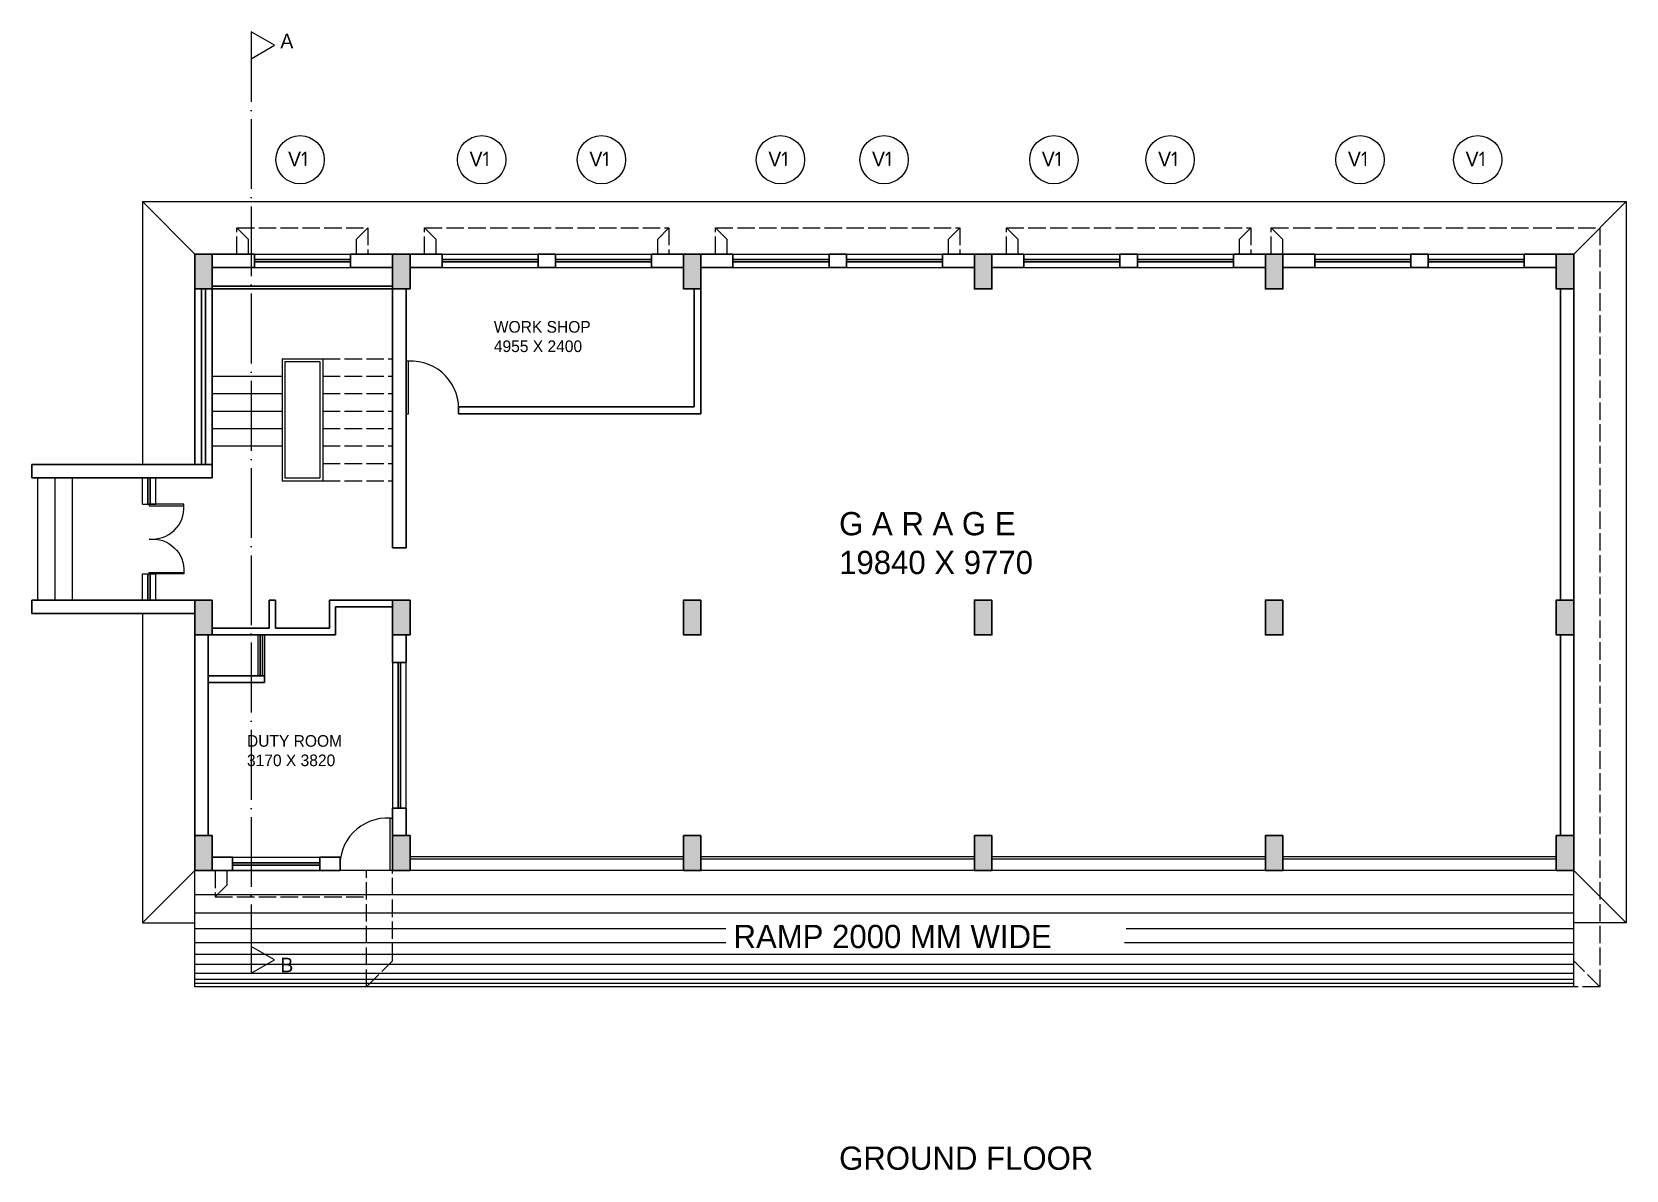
# Model space of a CAD drawing. Header units: millimetres. Extents: x 99749 to 363573, y 5266 to 161474.
# Drawn here: x 99749 to 127149, y 70013 to 89582 of the extents above; entities that cross this region are included whole.
import ezdxf

# ---------------------------------------------------------------- set-up
doc = ezdxf.new("R2010")
doc.units = ezdxf.units.MM
doc.linetypes.add('ACAD_ISO02W100', pattern=[15, 12, -3])
doc.linetypes.add('ACAD_ISO04W100', pattern=[30, 24, -3, 0, -3])
for name, color, linetype in [('COLUMNS', 7, 'Continuous'), ('STAIRS', 7, 'Continuous'), ('WALLS', 7, 'Continuous'), ('WINDOWS', 7, 'Continuous')]:
    doc.layers.add(name, color=color, linetype=linetype)

# ---------------------------------------------------------------- blocks, each defined once
blk = doc.blocks.new('*U16')
at = {"ltscale": 50}
for p, q in [((597, 0), (0, 0)), ((0, 0), (0, -27)), ((597, -27), (597, 0)), ((0, -27), (597, -27))]:
    blk.add_line(p, q, dxfattribs=at)
blk.add_arc((61, -63), 537, 263.5038, 3.8923, dxfattribs=at)
blk = doc.blocks.new('*U15')
at = {"ltscale": 50}
for p, q in [((596, 0), (0, 0)), ((0, 0), (0, -27)), ((596, -27), (596, 0)), ((0, -27), (596, -27))]:
    blk.add_line(p, q, dxfattribs=at)
blk.add_arc((61, -63), 537, 263.5038, 3.8923, dxfattribs=at)
blk = doc.blocks.new('*U17')
at = {"ltscale": 50}
for p, q in [((0, 900), (0, 0)), ((40, 900), (0, 900)), ((40, 0), (40, 900)), ((0, 0), (40, 0))]:
    blk.add_line(p, q, dxfattribs=at)
blk.add_arc((95, 92), 810, 353.5038, 93.8923, dxfattribs=at)
blk = doc.blocks.new('*U18')
at = {"ltscale": 50}
for p, q in [((-40, 0), (-40, 900)), ((-40, 900), (0, 900)), ((0, 900), (0, 0)), ((0, 0), (-40, 0))]:
    blk.add_line(p, q, dxfattribs=at)
blk.add_arc((-95, 92), 810, 86.1077, 186.4962, dxfattribs=at)

msp = doc.modelspace()

# ---------------------------------------------------------------- hatches: boundary and pattern name
at = {"layer": 'WALLS', "ltscale": 50}
h = msp.add_hatch(color=256, dxfattribs=at)
h.paths.add_polyline_path([(102849, 75763.1), (102549, 75763.1), (102549, 75163.1), (102849, 75163.1)])
h.paths.add_polyline_path([(106249, 75763.1), (105949, 75763.1), (105949, 75163.1), (106249, 75163.1)])
h.paths.add_polyline_path([(111249, 75763.1), (110949, 75763.1), (110949, 75163.1), (111249, 75163.1)])
h.paths.add_polyline_path([(116249, 75763.1), (115949, 75763.1), (115949, 75163.1), (116249, 75163.1)])
h.paths.add_polyline_path([(121249, 75763.1), (120949, 75763.1), (120949, 75163.1), (121249, 75163.1)])
h.paths.add_polyline_path([(126249, 75763.1), (125949, 75763.1), (125949, 75163.1), (126249, 75163.1)])
h.paths.add_polyline_path([(102849, 79813.1), (102549, 79813.1), (102549, 79213.1), (102849, 79213.1)])
h.paths.add_polyline_path([(102849, 85763.1), (102549, 85763.1), (102549, 85163.1), (102849, 85163.1)])
h.paths.add_polyline_path([(106249, 79813.1), (105949, 79813.1), (105949, 79213.1), (106249, 79213.1)])
h.paths.add_polyline_path([(111249, 79813.1), (110949, 79813.1), (110949, 79213.1), (111249, 79213.1)])
h.paths.add_polyline_path([(116249, 79813.1), (115949, 79813.1), (115949, 79213.1), (116249, 79213.1)])
h.paths.add_polyline_path([(121249, 79813.1), (120949, 79813.1), (120949, 79213.1), (121249, 79213.1)])
h.paths.add_polyline_path([(126249, 79813.1), (125949, 79813.1), (125949, 79213.1), (126249, 79213.1)])
h.paths.add_polyline_path([(106249, 85763.1), (105949, 85763.1), (105949, 85163.1), (106249, 85163.1)])
h.paths.add_polyline_path([(111249, 85763.1), (110949, 85763.1), (110949, 85163.1), (111249, 85163.1)])
h.paths.add_polyline_path([(116249, 85763.1), (115949, 85763.1), (115949, 85163.1), (116249, 85163.1)])
h.paths.add_polyline_path([(121249, 85763.1), (120949, 85763.1), (120949, 85163.1), (121249, 85163.1)])
h.paths.add_polyline_path([(126249, 85763.1), (125949, 85763.1), (125949, 85163.1), (126249, 85163.1)])

# ---------------------------------------------------------------- linework, layer by layer
at = {"linetype": 'ACAD_ISO04W100', "ltscale": 50}
msp.add_line((103517.3, 89582.2), (103517.3, 73396.8), dxfattribs=at)
at = {"ltscale": 50}
for p, q in [((101649, 86663.1), (126249, 86663.1)), ((101649, 86663.1), (101649, 82143.1)), ((102549, 85763.1), (101649, 86663.1)), ((126249, 86663.1), (127149, 86663.1)), ((126249, 85763.1), (127149, 86663.1)), ((127149, 86663.1), (127149, 75163.1)), ((101649, 79583.1), (101649, 75163.1)), ((106249, 75403.1), (110949, 75403.1)), ((106249, 75363.1), (110949, 75363.1)), ((111249, 75403.1), (115949, 75403.1)), ((111249, 75363.1), (115949, 75363.1)), ((116249, 75403.1), (120949, 75403.1)), ((116249, 75363.1), (120949, 75363.1)), ((121249, 75403.1), (125949, 75403.1)), ((121249, 75363.1), (125949, 75363.1)), ((101649, 75163.1), (101649, 74263.1)), ((101649, 74263.1), (102549, 75163.1)), ((127149, 74263.1), (126249, 75163.1)), ((127149, 75163.1), (127149, 74263.1)), ((101649, 74263.1), (102549, 74263.1)), ((127149, 74263.1), (126249, 74263.1))]:
    msp.add_line(p, q, dxfattribs=at)
at = {"linetype": 'ACAD_ISO02W100', "ltscale": 25}
for p, q in [((103274, 85763.1), (103274, 86213.1)), ((103274, 86213.1), (105524, 86213.1)), ((103274, 86213.1), (103474, 86013.1)), ((105324, 86013.1), (105524, 86213.1)), ((105524, 86213.1), (105524, 85763.1)), ((106499, 85763.1), (106499, 86213.1)), ((106499, 86213.1), (110699, 86213.1)), ((106499, 86213.1), (106699, 86013.1)), ((110499, 86013.1), (110699, 86213.1)), ((110699, 86213.1), (110699, 85763.1)), ((111499, 85763.1), (111499, 86213.1)), ((111499, 86213.1), (115699, 86213.1)), ((111499, 86213.1), (111699, 86013.1)), ((115499, 86013.1), (115699, 86213.1)), ((115699, 86213.1), (115699, 85763.1)), ((116499, 85763.1), (116499, 86213.1)), ((116499, 86213.1), (120699, 86213.1)), ((116499, 86213.1), (116699, 86013.1)), ((120499, 86013.1), (120699, 86213.1)), ((120699, 86213.1), (120699, 85763.1)), ((121049, 85763.1), (121049, 86213.1)), ((121049, 86213.1), (125699, 86213.1)), ((121049, 86213.1), (121249, 86013.1)), ((125574.3, 86213.1), (126699, 86213.1)), ((126699, 86213.1), (126699, 73163.1)), ((103474, 85763.1), (103474, 86013.1)), ((105324, 86013.1), (105324, 85763.1)), ((106699, 85763.1), (106699, 86013.1)), ((110499, 86013.1), (110499, 85763.1)), ((111699, 85763.1), (111699, 86013.1)), ((115499, 86013.1), (115499, 85763.1)), ((116699, 85763.1), (116699, 86013.1)), ((120499, 86013.1), (120499, 85763.1)), ((121249, 85763.1), (121249, 86013.1)), ((102899, 75163.1), (102899, 74713.1)), ((103099, 75163.1), (103099, 74913.1)), ((105499, 73163.1), (105499, 75163.1)), ((105949, 73613.1), (105949, 75163.1)), ((126249, 73613.1), (126249, 75163.1)), ((102899, 74713.1), (103099, 74913.1)), ((102899, 74713.1), (105499, 74713.1)), ((105499, 73163.1), (105949, 73613.1)), ((126699, 73163.1), (126249, 73613.1)), ((126699, 73163.1), (105499, 73163.1))]:
    msp.add_line(p, q, dxfattribs=at)
at = {"ltscale": 50}
for points in [[(103917.6, 89351.1), (103517.3, 89582.2), (103517.3, 89120)], [(103917.6, 73628), (103517.3, 73859.1), (103517.3, 73396.8)]]:
    msp.add_lwpolyline(points, close=True, dxfattribs=at)
for centre in [(104359.5, 87384.2), (107479.5, 87384.2), (109538.5, 87384.2), (112613.9, 87384.2), (114395.9, 87384.2), (117313.6, 87384.2), (119312.4, 87384.2), (122575.4, 87384.2), (124598.3, 87384.2)]:
    msp.add_circle(centre, 415.4, dxfattribs=at)
at = {"layer": 'COLUMNS', "lineweight": 30, "ltscale": 50}
for points in [[(102849, 85763.1), (102549, 85763.1), (102549, 85163.1), (102849, 85163.1)], [(106249, 85763.1), (105949, 85763.1), (105949, 85163.1), (106249, 85163.1)], [(111249, 85763.1), (110949, 85763.1), (110949, 85163.1), (111249, 85163.1)], [(116249, 85763.1), (115949, 85763.1), (115949, 85163.1), (116249, 85163.1)], [(121249, 85763.1), (120949, 85763.1), (120949, 85163.1), (121249, 85163.1)], [(126249, 85763.1), (125949, 85763.1), (125949, 85163.1), (126249, 85163.1)], [(102849, 79813.1), (102549, 79813.1), (102549, 79213.1), (102849, 79213.1)], [(106249, 79813.1), (105949, 79813.1), (105949, 79213.1), (106249, 79213.1)], [(111249, 79813.1), (110949, 79813.1), (110949, 79213.1), (111249, 79213.1)], [(116249, 79813.1), (115949, 79813.1), (115949, 79213.1), (116249, 79213.1)], [(121249, 79813.1), (120949, 79813.1), (120949, 79213.1), (121249, 79213.1)], [(126249, 79813.1), (125949, 79813.1), (125949, 79213.1), (126249, 79213.1)], [(102849, 75763.1), (102549, 75763.1), (102549, 75163.1), (102849, 75163.1)], [(106249, 75763.1), (105949, 75763.1), (105949, 75163.1), (106249, 75163.1)], [(111249, 75763.1), (110949, 75763.1), (110949, 75163.1), (111249, 75163.1)], [(116249, 75763.1), (115949, 75763.1), (115949, 75163.1), (116249, 75163.1)], [(121249, 75763.1), (120949, 75763.1), (120949, 75163.1), (121249, 75163.1)], [(126249, 75763.1), (125949, 75763.1), (125949, 75163.1), (126249, 75163.1)]]:
    msp.add_lwpolyline(points, close=True, dxfattribs=at)
at = {"layer": 'STAIRS', "ltscale": 50}
for p, q in [((104049, 83963.1), (104049, 81863.1)), ((104049, 83963.1), (104749, 83963.1)), ((104099, 83913.1), (104099, 81913.1)), ((104099, 83913.1), (104699, 83913.1)), ((104699, 83913.1), (104699, 81913.1)), ((104749, 83963.1), (104749, 81863.1)), ((102849, 83663.1), (104049, 83663.1)), ((102849, 83363.1), (104049, 83363.1)), ((102849, 83063.1), (104049, 83063.1)), ((102849, 82763.1), (104049, 82763.1)), ((102849, 82463.1), (104049, 82463.1)), ((104099, 81913.1), (104699, 81913.1))]:
    msp.add_line(p, q, dxfattribs=at)
at = {"layer": 'STAIRS', "linetype": 'ACAD_ISO02W100', "ltscale": 25}
for p, q in [((104749, 83963.1), (105949, 83963.1)), ((104749, 83663.1), (105949, 83663.1)), ((104749, 83363.1), (105949, 83363.1)), ((104749, 83063.1), (105949, 83063.1)), ((104749, 82763.1), (105949, 82763.1)), ((104749, 82463.1), (105949, 82463.1)), ((104749, 82163.1), (105949, 82163.1)), ((104749, 81863.1), (105949, 81863.1))]:
    msp.add_line(p, q, dxfattribs=at)
at = {"layer": 'STAIRS', "linetype": 'Continuous', "ltscale": 25}
msp.add_line((104049, 81863.1), (104749, 81863.1), dxfattribs=at)
at = {"layer": 'WALLS', "lineweight": 30, "ltscale": 50}
for p, q in [((103574, 85763.1), (102549, 85763.1)), ((103574, 85533.1), (103574, 85763.1)), ((106799, 85763.1), (105224, 85763.1)), ((105224, 85533.1), (105224, 85763.1)), ((106799, 85533.1), (106799, 85763.1)), ((108449, 85533.1), (108449, 85763.1)), ((108749, 85763.1), (108449, 85763.1)), ((108749, 85533.1), (108749, 85763.1)), ((110399, 85533.1), (110399, 85763.1)), ((111799, 85763.1), (110399, 85763.1)), ((111799, 85533.1), (111799, 85763.1)), ((113749, 85763.1), (113449, 85763.1)), ((113449, 85533.1), (113449, 85763.1)), ((113749, 85763.1), (113449, 85763.1)), ((113749, 85533.1), (113749, 85763.1)), ((115399, 85533.1), (115399, 85763.1)), ((116799, 85763.1), (115399, 85763.1)), ((116799, 85533.1), (116799, 85763.1)), ((118749, 85763.1), (118449, 85763.1)), ((118449, 85533.1), (118449, 85763.1)), ((118749, 85763.1), (118449, 85763.1)), ((118749, 85533.1), (118749, 85763.1)), ((120399, 85533.1), (120399, 85763.1)), ((121799, 85763.1), (120399, 85763.1)), ((121799, 85533.1), (121799, 85763.1)), ((123749, 85763.1), (123449, 85763.1)), ((123449, 85533.1), (123449, 85763.1)), ((123749, 85763.1), (123449, 85763.1)), ((123749, 85533.1), (123749, 85763.1)), ((126249, 85763.1), (125399, 85763.1)), ((125399, 85533.1), (125399, 85763.1)), ((126249, 85763.1), (126249, 75163.1)), ((103574, 85533.1), (102849, 85533.1)), ((105949, 85533.1), (105224, 85533.1)), ((106799, 85533.1), (106249, 85533.1)), ((108749, 85533.1), (108449, 85533.1)), ((110949, 85533.1), (110399, 85533.1)), ((111799, 85533.1), (111249, 85533.1)), ((113749, 85533.1), (113449, 85533.1)), ((113749, 85533.1), (113449, 85533.1)), ((115949, 85533.1), (115399, 85533.1)), ((116799, 85533.1), (116249, 85533.1)), ((118749, 85533.1), (118449, 85533.1)), ((118749, 85533.1), (118449, 85533.1)), ((120949, 85533.1), (120399, 85533.1)), ((121799, 85533.1), (121249, 85533.1)), ((123749, 85533.1), (123449, 85533.1)), ((123749, 85533.1), (123449, 85533.1)), ((125949, 85533.1), (125399, 85533.1)), ((102549, 85163.1), (102549, 82143.1)), ((102664, 85163.1), (102664, 82143.1)), ((102734, 85163.1), (102734, 82143.1)), ((102849, 85213.1), (105949, 85213.1)), ((102849, 85163.1), (102849, 81913.1)), ((102849, 85163.1), (105949, 85163.1)), ((105949, 85163.1), (105949, 80713.1)), ((106179, 85163.1), (106179, 80713.1)), ((111134, 85163.1), (111134, 83133.1)), ((111249, 85163.1), (111249, 83018.1)), ((126019, 85163.1), (126019, 79813.1)), ((111134, 83133.1), (107079, 83133.1)), ((107079, 83133.1), (107079, 83018.1)), ((111249, 83018.1), (107079, 83018.1)), ((99749, 81913.1), (99749, 82143.1)), ((102849, 82143.1), (99749, 82143.1)), ((102849, 81913.1), (99749, 81913.1)), ((105949, 80713.1), (106179, 80713.1)), ((101649, 79813.1), (99749, 79813.1)), ((99749, 79813.1), (99749, 79583.1)), ((102849, 79813.1), (101649, 79813.1)), ((103829.5, 79328.1), (103829.5, 79813.1)), ((103829.5, 79813.1), (103894.4, 79813.1)), ((103894.4, 79813.1), (103934.5, 79813.1)), ((103934.5, 79328.1), (103934.5, 79813.1)), ((104862.5, 79813.1), (105949, 79813.1)), ((104862.5, 79328.1), (104862.5, 79813.1)), ((102549, 79583.1), (99749, 79583.1)), ((104967.5, 79213.1), (104967.5, 79698.1)), ((104967.5, 79698.1), (105949, 79698.1)), ((102549, 79213.1), (102549, 75763.1)), ((102779, 79213.1), (102779, 75763.1)), ((102849, 79328.1), (103829.5, 79328.1)), ((102849, 79213.1), (104967.5, 79213.1)), ((103634, 79213.1), (103749, 79213.1)), ((103934.5, 79328.1), (104862.5, 79328.1)), ((105949, 79213.1), (105949, 78738.1)), ((106179, 79213.1), (106179, 78738.1)), ((126019, 79213.1), (126019, 75763.1)), ((106179, 78738.1), (105949, 78738.1)), ((102779, 78513.1), (103749, 78513.1)), ((102779, 78398.1), (103749, 78398.1)), ((103749, 78513.1), (103749, 78398.1)), ((106179, 76238.1), (105949, 76238.1)), ((105949, 76238.1), (105949, 75763.1)), ((106179, 76238.1), (106179, 75763.1)), ((102849, 75393.1), (103199, 75393.1)), ((103199, 75163.1), (103199, 75393.1)), ((104699, 75163.1), (104699, 75393.1)), ((104699, 75393.1), (105049, 75393.1)), ((105049, 75163.1), (105049, 75393.1)), ((102849, 75163.1), (103199, 75163.1)), ((104699, 75163.1), (105049, 75163.1))]:
    msp.add_line(p, q, dxfattribs=at)
at = {"layer": 'WALLS', "ltscale": 50}
for p, q in [((103574, 85763.1), (105224, 85763.1)), ((106799, 85763.1), (108449, 85763.1)), ((108749, 85763.1), (110399, 85763.1)), ((111799, 85763.1), (113449, 85763.1)), ((113749, 85763.1), (115399, 85763.1)), ((116799, 85763.1), (118449, 85763.1)), ((118749, 85763.1), (120399, 85763.1)), ((121799, 85763.1), (123449, 85763.1)), ((123749, 85763.1), (125399, 85763.1)), ((103574, 85533.1), (105224, 85533.1)), ((106799, 85533.1), (108449, 85533.1)), ((108749, 85533.1), (110399, 85533.1)), ((111799, 85533.1), (113449, 85533.1)), ((113749, 85533.1), (115399, 85533.1)), ((116799, 85533.1), (118449, 85533.1)), ((118749, 85533.1), (120399, 85533.1)), ((121799, 85533.1), (123449, 85533.1)), ((123749, 85533.1), (125399, 85533.1)), ((99849, 79813.1), (99849, 81913.1)), ((100149, 79813.1), (100149, 81913.1)), ((100449, 79813.1), (100449, 81913.1)), ((101649, 81463.1), (101649, 81913.1)), ((101879, 81463.1), (101879, 81913.1)), ((101649, 79813.1), (101649, 80263.1)), ((101879, 79813.1), (101879, 80263.1)), ((103634, 79213.1), (103634, 78513.1)), ((103749, 79213.1), (103749, 78513.1)), ((105949, 78738.1), (105949, 76238.1)), ((106179, 76238.1), (106179, 78738.1)), ((103199, 75393.1), (104699, 75393.1)), ((106249, 75163.1), (106249, 75363.1)), ((102549, 73163.1), (102549, 75163.1)), ((104699, 75163.1), (102549, 75163.1)), ((103199, 75163.1), (104699, 75163.1)), ((126249, 75163.1), (105049, 75163.1)), ((126249, 73163.1), (126249, 75163.1)), ((126249, 74747.2), (102549, 74747.2)), ((126249, 74433.1), (102549, 74433.1)), ((111675.1, 74163.1), (102549, 74163.1)), ((126249, 74163.1), (118555.2, 74163.1)), ((111675.1, 73919.2), (102549, 73919.2)), ((126249, 73719.3), (102549, 73719.3)), ((126249, 73919.2), (118526.8, 73919.2)), ((126249, 73548), (102549, 73548)), ((126249, 73395.8), (102549, 73395.8)), ((126249, 73291.1), (102549, 73291.1)), ((126249, 73222.9), (102549, 73222.9)), ((126249, 73163.1), (102549, 73163.1))]:
    msp.add_line(p, q, dxfattribs=at)
at = {"layer": 'WINDOWS', "lineweight": 30, "ltscale": 50}
for p, q in [((103574, 85668.1), (105224, 85668.1)), ((103574, 85628.1), (105224, 85628.1)), ((106799, 85668.1), (108449, 85668.1)), ((106799, 85628.1), (108449, 85628.1)), ((108749, 85668.1), (110399, 85668.1)), ((108749, 85628.1), (110399, 85628.1)), ((111799, 85668.1), (113449, 85668.1)), ((111799, 85628.1), (113449, 85628.1)), ((113749, 85668.1), (115399, 85668.1)), ((113749, 85628.1), (115399, 85628.1)), ((116799, 85668.1), (118449, 85668.1)), ((116799, 85628.1), (118449, 85628.1)), ((118749, 85668.1), (120399, 85668.1)), ((118749, 85628.1), (120399, 85628.1)), ((121799, 85668.1), (123449, 85668.1)), ((121799, 85628.1), (123449, 85628.1)), ((123749, 85668.1), (125399, 85668.1)), ((123749, 85628.1), (125399, 85628.1)), ((101744, 81913.1), (101744, 81463.1)), ((101784, 81913.1), (101784, 81463.1)), ((101744, 80263.1), (101744, 79813.1)), ((101784, 80263.1), (101784, 79813.1)), ((103674.2, 78513.1), (103674.2, 79213.1)), ((103714.2, 78513.1), (103714.2, 79213.1)), ((106044, 76238.1), (106044, 78738.1)), ((106084, 76238.1), (106084, 78738.1)), ((103199, 75298.1), (104699, 75298.1)), ((103199, 75258.1), (104699, 75258.1))]:
    msp.add_line(p, q, dxfattribs=at)
at = {"layer": 'WINDOWS', "ltscale": 50}
for p, q in [((101649, 81463.1), (101879, 81463.1)), ((101649, 80263.1), (101879, 80263.1))]:
    msp.add_line(p, q, dxfattribs=at)

# ---------------------------------------------------------------- block references
at = {"ltscale": 50}
for name, p in [('*U17', (106179, 83018.1)), ('*U16', (101764, 81463.1)), ('*U18', (105949, 75163.1))]:
    msp.add_blockref(name, p, dxfattribs=at)
at = {"ltscale": 50, "xscale": -1, "rotation": 180}
msp.add_blockref('*U15', (101764, 80263.1), dxfattribs=at)

# ---------------------------------------------------------------- texts
at = {"ltscale": 50, "attachment_point": 1}
for s, insert, char_height, width in [('A', (104019.5, 89549.6), 250, 2552.056), ('V{\\fISOCPEUR|b0|i0|c0|p34;1}', (104151.8, 87522.9), 250, 2552.056), ('V{\\fISOCPEUR|b0|i0|c0|p34;1}', (107271.8, 87522.9), 250, 2552.056), ('V{\\fISOCPEUR|b0|i0|c0|p34;1}', (109330.8, 87522.9), 250, 2552.056), ('V{\\fISOCPEUR|b0|i0|c0|p34;1}', (112406.2, 87522.9), 250, 2552.056), ('V{\\fISOCPEUR|b0|i0|c0|p34;1}', (114188.2, 87522.9), 250, 2552.056), ('V{\\fISOCPEUR|b0|i0|c0|p34;1}', (117105.9, 87522.9), 250, 2552.056), ('V{\\fISOCPEUR|b0|i0|c0|p34;1}', (119104.7, 87522.9), 250, 2552.056), ('V{\\fISOCPEUR|b0|i0|c0|p34;1}', (122367.7, 87522.9), 250, 2552.056), ('V{\\fISOCPEUR|b0|i0|c0|p34;1}', (124390.6, 87522.9), 250, 2552.056), ('WORK SHOP\\P4955 X 2400', (107689, 84611), 200, 2552.056), ('G A R A G E\\P19840 X 9770', (113623.1, 81327.2), 400, 5179.605), ('DUTY ROOM\\P3170 X 3820', (103445.8, 77491.6), 200, 2552.056), ('RAMP 2000 MM WIDE', (111808.4, 74229.9), 400, 7715.983), ('B', (104019.5, 73664.9), 250, 2552.056), ('GROUND FLOOR', (113623.1, 70418.5), 400, 5179.605)]:
    msp.add_mtext(s, dxfattribs=dict(at, insert=insert, char_height=char_height, width=width))

doc.saveas('drawing.dxf')
